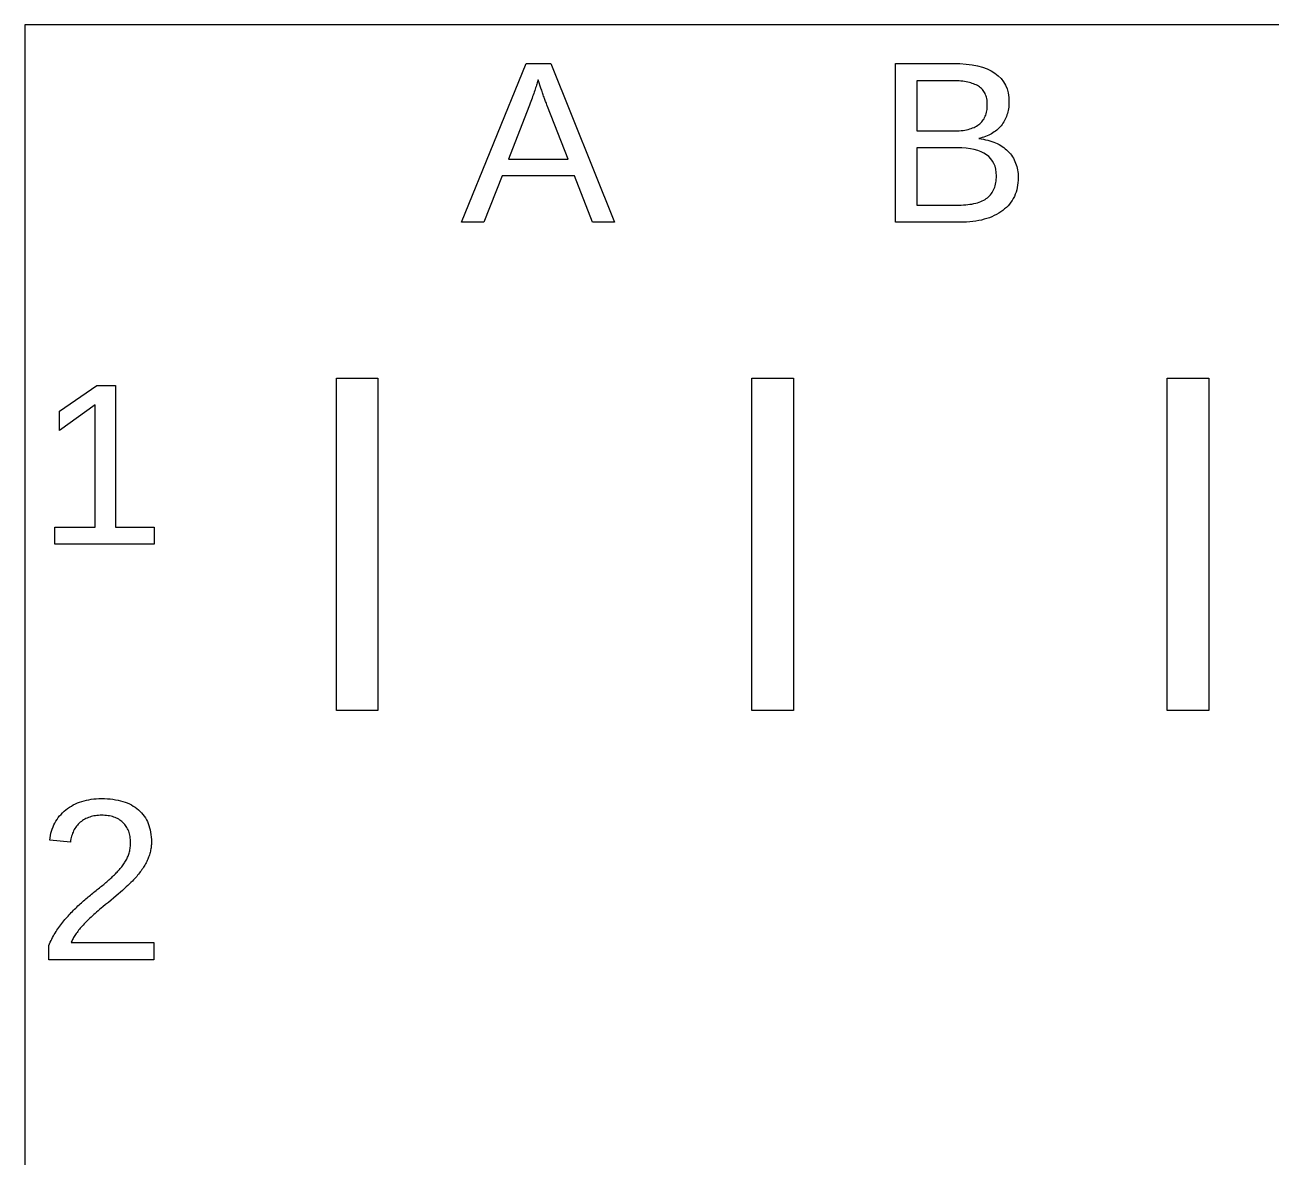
# Model space of a CAD drawing. Header units: metres. Extents: x -16 to 118, y -205 to 411.
# Drawn here: x -15 to 45, y -41.5 to 13 of the extents above; entities that cross this region are included whole.
import ezdxf

# ---------------------------------------------------------------- set-up
doc = ezdxf.new("R2010")
doc.units = ezdxf.units.M

msp = doc.modelspace()

# ---------------------------------------------------------------- linework, layer by layer
for p, q in [((105, 13), (-15, 13)), ((-15, 13), (-15, -205)), ((6.02167, 3.5), (9.14104, 11.1438)), ((9.14104, 11.1438), (10.3183, 11.1438)), ((10.3183, 11.1438), (13.3889, 3.5)), ((26.9114, 3.5), (26.9114, 11.1438)), ((26.9114, 11.1438), (29.689, 11.1438)), ((29.689, 11.1438), (30.0149, 11.1366)), ((30.0149, 11.1366), (30.3197, 11.1148)), ((30.3197, 11.1148), (30.6035, 11.0786)), ((30.6035, 11.0786), (30.8663, 11.0279)), ((30.8663, 11.0279), (31.108, 10.9626)), ((31.108, 10.9626), (31.3287, 10.8829)), ((31.3287, 10.8829), (31.5284, 10.7887)), ((9.66727, 10.2107), (9.64981, 10.1534)), ((9.71616, 10.3626), (9.66727, 10.2107)), ((9.86263, 9.91231), (9.71616, 10.3626)), ((29.689, 10.3138), (27.9476, 10.3138)), ((27.9476, 10.3138), (27.9476, 7.89423)), ((29.7879, 10.3128), (29.689, 10.3138)), ((29.8838, 10.3097), (29.7879, 10.3128)), ((29.9768, 10.3045), (29.8838, 10.3097)), ((30.0667, 10.2972), (29.9768, 10.3045)), ((30.1537, 10.2879), (30.0667, 10.2972)), ((30.2378, 10.2764), (30.1537, 10.2879)), ((30.3189, 10.263), (30.2378, 10.2764)), ((30.397, 10.2474), (30.3189, 10.263)), ((30.4721, 10.2297), (30.397, 10.2474)), ((30.5443, 10.21), (30.4721, 10.2297)), ((30.6135, 10.1882), (30.5443, 10.21)), ((31.5284, 10.7887), (31.7071, 10.68)), ((31.7071, 10.68), (31.8648, 10.5568)), ((31.8648, 10.5568), (32.0014, 10.4191)), ((32.0014, 10.4191), (32.1171, 10.2669)), ((32.1171, 10.2669), (32.2117, 10.1002)), ((9.47351, 9.62349), (9.4469, 9.54829)), ((9.49911, 9.69672), (9.47351, 9.62349)), ((9.5237, 9.76793), (9.49911, 9.69672)), ((9.54726, 9.83717), (9.5237, 9.76793)), ((9.56981, 9.9044), (9.54726, 9.83717)), ((9.59134, 9.96965), (9.56981, 9.9044)), ((9.61185, 10.0329), (9.59134, 9.96965)), ((9.63133, 10.0942), (9.61185, 10.0329)), ((9.64981, 10.1534), (9.63133, 10.0942)), ((9.88161, 9.8537), (9.86263, 9.91231)), ((9.90059, 9.79585), (9.88161, 9.8537)), ((9.91957, 9.73877), (9.90059, 9.79585)), ((9.93855, 9.68245), (9.91957, 9.73877)), ((9.95753, 9.62689), (9.93855, 9.68245)), ((9.97652, 9.5721), (9.95753, 9.62689)), ((30.6797, 10.1643), (30.6135, 10.1882)), ((30.743, 10.1383), (30.6797, 10.1643)), ((30.8033, 10.1103), (30.743, 10.1383)), ((30.8607, 10.0802), (30.8033, 10.1103)), ((30.915, 10.048), (30.8607, 10.0802)), ((30.9663, 10.0134), (30.915, 10.048)), ((31.0142, 9.97603), (30.9663, 10.0134)), ((31.0589, 9.9359), (31.0142, 9.97603)), ((31.1002, 9.89304), (31.0589, 9.9359)), ((31.1382, 9.84741), (31.1002, 9.89304)), ((31.1729, 9.79903), (31.1382, 9.84741)), ((31.2043, 9.74788), (31.1729, 9.79903)), ((31.2324, 9.69398), (31.2043, 9.74788)), ((31.2572, 9.63734), (31.2324, 9.69398)), ((31.2787, 9.57794), (31.2572, 9.63734)), ((32.2117, 10.1002), (32.2852, 9.91901)), ((32.2852, 9.91901), (32.3378, 9.72333)), ((32.3378, 9.72333), (32.3693, 9.51314)), ((9.26584, 9.05519), (8.28935, 6.54343)), ((9.29855, 9.14235), (9.26584, 9.05519)), ((9.33026, 9.22752), (9.29855, 9.14235)), ((9.36095, 9.3107), (9.33026, 9.22752)), ((9.39061, 9.39189), (9.36095, 9.3107)), ((9.41927, 9.47108), (9.39061, 9.39189)), ((9.4469, 9.54829), (9.41927, 9.47108)), ((9.99551, 9.51807), (9.97652, 9.5721)), ((10.0145, 9.4648), (9.99551, 9.51807)), ((10.0335, 9.41228), (10.0145, 9.4648)), ((10.0525, 9.36053), (10.0335, 9.41228)), ((10.0715, 9.30956), (10.0525, 9.36053)), ((10.0904, 9.25934), (10.0715, 9.30956)), ((10.1094, 9.20987), (10.0904, 9.25934)), ((10.1284, 9.16118), (10.1094, 9.20987)), ((10.1474, 9.11325), (10.1284, 9.16118)), ((10.1664, 9.06607), (10.1474, 9.11325)), ((11.1483, 6.54343), (10.1664, 9.06607)), ((31.2969, 9.51578), (31.2787, 9.57794)), ((31.3118, 9.45087), (31.2969, 9.51578)), ((31.3233, 9.38321), (31.3118, 9.45087)), ((31.3316, 9.31279), (31.3233, 9.38321)), ((31.3238, 8.93333), (31.3318, 9.00751)), ((31.3366, 9.23961), (31.3316, 9.31279)), ((31.3318, 9.00751), (31.3366, 9.08429)), ((31.3382, 9.16367), (31.3366, 9.23961)), ((31.3366, 9.08429), (31.3382, 9.16367)), ((32.3665, 9.04179), (32.3561, 8.96295)), ((32.3739, 9.12233), (32.3665, 9.04179)), ((32.3693, 9.51314), (32.3798, 9.28847)), ((32.3783, 9.20454), (32.3739, 9.12233)), ((32.3798, 9.28847), (32.3783, 9.20454)), ((31.1078, 8.383), (31.1446, 8.43372)), ((31.1446, 8.43372), (31.1782, 8.48706)), ((31.1782, 8.48706), (31.2086, 8.54298)), ((31.2086, 8.54298), (31.2358, 8.60153)), ((31.2358, 8.60153), (31.2598, 8.66267)), ((31.2598, 8.66267), (31.2806, 8.72644)), ((31.2806, 8.72644), (31.2982, 8.79279)), ((31.2982, 8.79279), (31.3126, 8.86176)), ((31.3126, 8.86176), (31.3238, 8.93333)), ((32.2003, 8.45859), (32.1662, 8.39331)), ((32.2315, 8.52556), (32.2003, 8.45859)), ((32.2597, 8.59421), (32.2315, 8.52556)), ((32.2849, 8.66457), (32.2597, 8.59421)), ((32.3071, 8.73662), (32.2849, 8.66457)), ((32.3264, 8.81038), (32.3071, 8.73662)), ((32.3427, 8.88582), (32.3264, 8.81038)), ((32.3561, 8.96295), (32.3427, 8.88582)), ((27.9476, 7.89423), (29.689, 7.89423)), ((29.689, 7.89423), (29.7911, 7.89545)), ((29.7911, 7.89545), (29.89, 7.89911)), ((29.89, 7.89911), (29.9855, 7.9052)), ((29.9855, 7.9052), (30.0778, 7.91373)), ((30.0778, 7.91373), (30.1667, 7.9247)), ((30.1667, 7.9247), (30.2524, 7.9381)), ((30.2524, 7.9381), (30.3348, 7.95393)), ((30.3348, 7.95393), (30.4139, 7.97221)), ((30.4139, 7.97221), (30.4898, 7.99292)), ((30.4898, 7.99292), (30.5623, 8.01608)), ((30.5623, 8.01608), (30.6316, 8.04166)), ((30.6316, 8.04166), (30.6976, 8.06969)), ((30.6976, 8.06969), (30.7603, 8.10014)), ((30.7603, 8.10014), (30.8197, 8.13304)), ((30.8197, 8.13304), (30.8758, 8.16838)), ((30.8758, 8.16838), (30.9286, 8.20615)), ((30.9286, 8.20615), (30.9782, 8.24646)), ((30.9782, 8.24646), (31.0246, 8.28937)), ((31.0246, 8.28937), (31.0678, 8.33488)), ((31.0678, 8.33488), (31.1078, 8.383)), ((31.6076, 7.80386), (31.5417, 7.76404)), ((31.671, 7.84608), (31.6076, 7.80386)), ((31.732, 7.89067), (31.671, 7.84608)), ((31.7905, 7.93762), (31.732, 7.89067)), ((31.8466, 7.98695), (31.7905, 7.93762)), ((31.9002, 8.03867), (31.8466, 7.98695)), ((31.9514, 8.09274), (31.9002, 8.03867)), ((32.0001, 8.14919), (31.9514, 8.09274)), ((32.0461, 8.20769), (32.0001, 8.14919)), ((32.0891, 8.26787), (32.0461, 8.20769)), ((32.1291, 8.32974), (32.0891, 8.26787)), ((32.1662, 8.39331), (32.1291, 8.32974)), ((31.0115, 7.55164), (30.9259, 7.53079)), ((30.9259, 7.53079), (31.0382, 7.51569)), ((31.0946, 7.57486), (31.0115, 7.55164)), ((31.0382, 7.51569), (31.1472, 7.49751)), ((31.1752, 7.60045), (31.0946, 7.57486)), ((31.1472, 7.49751), (31.253, 7.47626)), ((31.2534, 7.62842), (31.1752, 7.60045)), ((31.253, 7.47626), (31.3555, 7.45193)), ((31.3292, 7.65877), (31.2534, 7.62842)), ((31.4025, 7.69148), (31.3292, 7.65877)), ((31.3555, 7.45193), (31.4547, 7.42453)), ((31.4733, 7.72656), (31.4025, 7.69148)), ((31.4547, 7.42453), (31.5507, 7.39407)), ((31.5417, 7.76404), (31.4733, 7.72656)), ((31.5507, 7.39407), (31.6434, 7.36052)), ((31.6434, 7.36052), (31.7328, 7.32391)), ((31.7328, 7.32391), (31.819, 7.28423)), ((31.819, 7.28423), (31.902, 7.24147)), ((31.902, 7.24147), (31.9816, 7.19563)), ((29.8789, 7.08591), (27.9476, 7.08591)), ((27.9476, 7.08591), (27.9476, 4.32999)), ((30.1088, 7.08064), (29.8789, 7.08591)), ((30.3239, 7.0648), (30.1088, 7.08064)), ((30.5241, 7.03842), (30.3239, 7.0648)), ((30.7096, 7.00148), (30.5241, 7.03842)), ((30.8802, 6.95399), (30.7096, 7.00148)), ((31.0359, 6.89595), (30.8802, 6.95399)), ((31.1768, 6.82736), (31.0359, 6.89595)), ((31.3029, 6.74821), (31.1768, 6.82736)), ((31.4142, 6.65851), (31.3029, 6.74821)), ((31.5106, 6.55826), (31.4142, 6.65851)), ((31.9816, 7.19563), (32.058, 7.14673)), ((32.058, 7.14673), (32.1311, 7.09476)), ((32.1311, 7.09476), (32.201, 7.0397)), ((32.201, 7.0397), (32.2676, 6.98158)), ((32.2676, 6.98158), (32.3309, 6.92039)), ((32.3309, 6.92039), (32.3907, 6.85664)), ((32.3907, 6.85664), (32.4467, 6.79085)), ((32.4467, 6.79085), (32.4987, 6.72298)), ((32.4987, 6.72298), (32.5469, 6.65306)), ((32.5469, 6.65306), (32.5913, 6.5811)), ((8.28935, 6.54343), (11.1483, 6.54343)), ((31.5922, 6.44745), (31.5106, 6.55826)), ((31.6589, 6.32608), (31.5922, 6.44745)), ((31.7108, 6.19417), (31.6589, 6.32608)), ((31.7479, 6.05171), (31.7108, 6.19417)), ((31.7702, 5.89868), (31.7479, 6.05171)), ((32.5913, 6.5811), (32.6318, 6.50706)), ((32.6318, 6.50706), (32.6684, 6.43098)), ((32.6684, 6.43098), (32.7012, 6.35286)), ((32.7012, 6.35286), (32.7301, 6.27266)), ((32.7301, 6.27266), (32.7552, 6.19041)), ((32.7552, 6.19041), (32.7764, 6.10611)), ((32.7764, 6.10611), (32.7938, 6.01974)), ((32.7938, 6.01974), (32.8073, 5.93134)), ((7.97472, 5.73511), (7.09583, 3.5)), ((11.4575, 5.73511), (7.97472, 5.73511)), ((12.3309, 3.5), (11.4575, 5.73511)), ((31.7352, 5.33162), (31.7505, 5.40689)), ((31.7505, 5.40689), (31.7623, 5.48488)), ((31.7623, 5.48488), (31.7708, 5.56558)), ((31.7776, 5.73511), (31.7702, 5.89868)), ((31.7708, 5.56558), (31.7759, 5.64899)), ((31.7759, 5.64899), (31.7776, 5.73511)), ((32.813, 5.40585), (32.7985, 5.2872)), ((32.8073, 5.93134), (32.8169, 5.84087)), ((32.8217, 5.52803), (32.813, 5.40585)), ((32.8169, 5.84087), (32.8227, 5.74834)), ((32.8246, 5.65375), (32.8217, 5.52803)), ((32.8227, 5.74834), (32.8246, 5.65375)), ((31.4453, 4.77621), (31.4911, 4.82707)), ((31.4911, 4.82707), (31.5335, 4.88065)), ((31.5335, 4.88065), (31.5725, 4.93694)), ((31.5725, 4.93694), (31.6081, 4.99594)), ((31.6081, 4.99594), (31.6403, 5.05765)), ((31.6403, 5.05765), (31.6691, 5.12207)), ((31.6691, 5.12207), (31.6945, 5.18921)), ((31.6945, 5.18921), (31.7166, 5.25906)), ((31.7166, 5.25906), (31.7352, 5.33162)), ((32.6824, 4.84802), (32.6388, 4.74707)), ((32.7201, 4.95251), (32.6824, 4.84802)), ((32.7521, 5.06053), (32.7201, 4.95251)), ((32.7782, 5.1721), (32.7521, 5.06053)), ((32.7985, 5.2872), (32.7782, 5.1721)), ((27.9476, 4.32999), (29.9602, 4.32999)), ((29.9602, 4.32999), (30.0769, 4.33138)), ((30.0769, 4.33138), (30.1895, 4.33549)), ((30.1895, 4.33549), (30.2981, 4.34239)), ((30.2981, 4.34239), (30.4027, 4.35204)), ((30.4027, 4.35204), (30.5033, 4.36443)), ((30.5033, 4.36443), (30.5998, 4.37958)), ((30.5998, 4.37958), (30.6923, 4.39749)), ((30.6923, 4.39749), (30.7807, 4.41815)), ((30.7807, 4.41815), (30.8652, 4.44157)), ((30.8652, 4.44157), (30.9456, 4.46774)), ((30.9456, 4.46774), (31.022, 4.49667)), ((31.022, 4.49667), (31.0944, 4.52835)), ((31.0944, 4.52835), (31.1627, 4.56279)), ((31.1627, 4.56279), (31.227, 4.59998)), ((31.227, 4.59998), (31.2873, 4.63992)), ((31.2873, 4.63992), (31.3436, 4.68263)), ((31.3436, 4.68263), (31.3961, 4.72807)), ((31.3961, 4.72807), (31.4453, 4.77621)), ((32.2556, 4.21568), (32.1714, 4.13951)), ((32.334, 4.29541), (32.2556, 4.21568)), ((32.4066, 4.37866), (32.334, 4.29541)), ((32.4734, 4.46545), (32.4066, 4.37866)), ((32.5343, 4.55579), (32.4734, 4.46545)), ((32.5895, 4.64966), (32.5343, 4.55579)), ((32.6388, 4.74707), (32.5895, 4.64966)), ((31.0616, 3.60849), (30.9256, 3.57971)), ((31.1931, 3.64171), (31.0616, 3.60849)), ((31.32, 3.67935), (31.1931, 3.64171)), ((31.4424, 3.72144), (31.32, 3.67935)), ((31.5602, 3.76793), (31.4424, 3.72144)), ((31.6736, 3.81886), (31.5602, 3.76793)), ((31.7823, 3.87422), (31.6736, 3.81886)), ((31.8866, 3.93401), (31.7823, 3.87422)), ((31.9863, 3.99823), (31.8866, 3.93401)), ((32.0814, 4.06688), (31.9863, 3.99823)), ((32.1714, 4.13951), (32.0814, 4.06688)), ((7.09583, 3.5), (6.02167, 3.5)), ((13.3889, 3.5), (12.3309, 3.5)), ((30.0145, 3.5), (26.9114, 3.5)), ((30.1777, 3.50221), (30.0145, 3.5)), ((30.3363, 3.50885), (30.1777, 3.50221)), ((30.4905, 3.51993), (30.3363, 3.50885)), ((30.6401, 3.53542), (30.4905, 3.51993)), ((30.7851, 3.55536), (30.6401, 3.53542)), ((30.9256, 3.57971), (30.7851, 3.55536)), ((0, -20), (0, -4)), ((0, -4), (2, -4)), ((2, -4), (2, -20)), ((20, -20), (20, -4)), ((20, -4), (22, -4)), ((22, -4), (22, -20)), ((40, -20), (40, -4)), ((40, -4), (42, -4)), ((42, -4), (42, -20)), ((-13.3404, -5.59848), (-11.5338, -4.35617)), ((-11.5338, -4.35617), (-10.6333, -4.35617)), ((-10.6333, -4.35617), (-10.6333, -11.17)), ((-11.6152, -5.28929), (-13.3404, -6.52072)), ((-11.6152, -11.17), (-11.6152, -5.28929)), ((-13.3404, -6.52072), (-13.3404, -5.59848)), ((-13.5628, -12), (-13.5628, -11.17)), ((-13.5628, -11.17), (-11.6152, -11.17)), ((-10.6333, -11.17), (-8.77254, -11.17)), ((-8.77254, -11.17), (-8.77254, -12)), ((-8.77254, -12), (-13.5628, -12)), ((2, -20), (0, -20)), ((22, -20), (20, -20)), ((42, -20), (40, -20)), ((-12.7638, -24.6004), (-12.6696, -24.5474)), ((-12.6696, -24.5474), (-12.5724, -24.4987)), ((-12.5724, -24.4987), (-12.4722, -24.4542)), ((-12.4722, -24.4542), (-12.369, -24.4139)), ((-12.369, -24.4139), (-12.2628, -24.3779)), ((-12.2628, -24.3779), (-12.1537, -24.3461)), ((-12.1537, -24.3461), (-12.0415, -24.3185)), ((-12.0415, -24.3185), (-11.9264, -24.2952)), ((-11.9264, -24.2952), (-11.8083, -24.2762)), ((-11.8083, -24.2762), (-11.6872, -24.2613)), ((-11.6872, -24.2613), (-11.5631, -24.2507)), ((-11.5631, -24.2507), (-11.436, -24.2444)), ((-11.436, -24.2444), (-11.306, -24.2422)), ((-11.306, -24.2422), (-11.1636, -24.2444)), ((-11.1636, -24.2444), (-11.0255, -24.2508)), ((-11.0255, -24.2508), (-10.8914, -24.2614)), ((-10.8914, -24.2614), (-10.7616, -24.2763)), ((-10.7616, -24.2763), (-10.636, -24.2955)), ((-10.636, -24.2955), (-10.5145, -24.3189)), ((-10.5145, -24.3189), (-10.3972, -24.3466)), ((-10.3972, -24.3466), (-10.2841, -24.3785)), ((-10.2841, -24.3785), (-10.1751, -24.4147)), ((-10.1751, -24.4147), (-10.0703, -24.4552)), ((-10.0703, -24.4552), (-9.96973, -24.4999)), ((-9.96973, -24.4999), (-9.87329, -24.5489)), ((-9.87329, -24.5489), (-9.78104, -24.6022)), ((-13.452, -25.2443), (-13.3924, -25.1604)), ((-13.3924, -25.1604), (-13.3284, -25.0794)), ((-13.3284, -25.0794), (-13.26, -25.0014)), ((-13.26, -25.0014), (-13.1872, -24.9263)), ((-13.1872, -24.9263), (-13.11, -24.8541)), ((-13.11, -24.8541), (-13.0285, -24.7848)), ((-13.0285, -24.7848), (-12.9432, -24.7191)), ((-12.9432, -24.7191), (-12.855, -24.6576)), ((-12.855, -24.6576), (-12.7638, -24.6004)), ((-12, -25.1776), (-12.06, -25.2054)), ((-11.9384, -25.1524), (-12, -25.1776)), ((-11.875, -25.1299), (-11.9384, -25.1524)), ((-11.8098, -25.11), (-11.875, -25.1299)), ((-11.743, -25.0928), (-11.8098, -25.11)), ((-11.6745, -25.0782), (-11.743, -25.0928)), ((-11.6042, -25.0663), (-11.6745, -25.0782)), ((-11.5322, -25.0571), (-11.6042, -25.0663)), ((-11.4585, -25.0504), (-11.5322, -25.0571)), ((-11.3831, -25.0464), (-11.4585, -25.0504)), ((-11.306, -25.0451), (-11.3831, -25.0464)), ((-11.2251, -25.0465), (-11.306, -25.0451)), ((-11.1464, -25.0506), (-11.2251, -25.0465)), ((-11.0699, -25.0573), (-11.1464, -25.0506)), ((-10.9957, -25.0668), (-11.0699, -25.0573)), ((-10.9238, -25.079), (-10.9957, -25.0668)), ((-10.8541, -25.0939), (-10.9238, -25.079)), ((-10.7867, -25.1116), (-10.8541, -25.0939)), ((-10.7215, -25.1319), (-10.7867, -25.1116)), ((-10.6585, -25.155), (-10.7215, -25.1319)), ((-10.5978, -25.1808), (-10.6585, -25.155)), ((-10.5393, -25.2092), (-10.5978, -25.1808)), ((-9.78104, -24.6022), (-9.69296, -24.6597)), ((-9.69296, -24.6597), (-9.60907, -24.7214)), ((-9.60907, -24.7214), (-9.52934, -24.7874)), ((-9.52934, -24.7874), (-9.45412, -24.8574)), ((-9.45412, -24.8574), (-9.38374, -24.9309)), ((-9.38374, -24.9309), (-9.31822, -25.008)), ((-9.31822, -25.008), (-9.25757, -25.0887)), ((-9.25757, -25.0887), (-9.20175, -25.173)), ((-9.20175, -25.173), (-9.15079, -25.2608)), ((-13.7176, -25.8091), (-13.6843, -25.7076)), ((-13.6843, -25.7076), (-13.6466, -25.6091)), ((-13.6466, -25.6091), (-13.6045, -25.5135)), ((-13.6045, -25.5135), (-13.5581, -25.4209)), ((-13.5581, -25.4209), (-13.5072, -25.3311)), ((-13.5072, -25.3311), (-13.452, -25.2443)), ((-12.6548, -25.7918), (-12.6832, -25.8524)), ((-12.6238, -25.7334), (-12.6548, -25.7918)), ((-12.5903, -25.6771), (-12.6238, -25.7334)), ((-12.5541, -25.6229), (-12.5903, -25.6771)), ((-12.5153, -25.5709), (-12.5541, -25.6229)), ((-12.4739, -25.521), (-12.5153, -25.5709)), ((-12.4299, -25.4733), (-12.4739, -25.521)), ((-12.3833, -25.4277), (-12.4299, -25.4733)), ((-12.3341, -25.3842), (-12.3833, -25.4277)), ((-12.2827, -25.3432), (-12.3341, -25.3842)), ((-12.2296, -25.3048), (-12.2827, -25.3432)), ((-12.1748, -25.269), (-12.2296, -25.3048)), ((-12.1182, -25.2359), (-12.1748, -25.269)), ((-12.06, -25.2054), (-12.1182, -25.2359)), ((-10.4831, -25.2404), (-10.5393, -25.2092)), ((-10.4291, -25.2743), (-10.4831, -25.2404)), ((-10.3774, -25.311), (-10.4291, -25.2743)), ((-10.3279, -25.3503), (-10.3774, -25.311)), ((-10.2807, -25.3923), (-10.3279, -25.3503)), ((-10.236, -25.4368), (-10.2807, -25.3923)), ((-10.1942, -25.4835), (-10.236, -25.4368)), ((-10.1553, -25.5324), (-10.1942, -25.4835)), ((-10.1193, -25.5836), (-10.1553, -25.5324)), ((-10.0861, -25.6369), (-10.1193, -25.5836)), ((-10.0559, -25.6924), (-10.0861, -25.6369)), ((-10.0285, -25.7501), (-10.0559, -25.6924)), ((-10.004, -25.8101), (-10.0285, -25.7501)), ((-9.15079, -25.2608), (-9.10469, -25.3522)), ((-9.10469, -25.3522), (-9.06343, -25.4473)), ((-9.06343, -25.4473), (-9.02704, -25.5459)), ((-9.02704, -25.5459), (-8.9955, -25.648)), ((-8.9955, -25.648), (-8.9688, -25.7538)), ((-8.9688, -25.7538), (-8.94696, -25.8631)), ((-13.8069, -26.2441), (-13.7912, -26.131)), ((-12.8087, -26.3363), (-13.8069, -26.2441)), ((-13.7912, -26.131), (-13.771, -26.0207)), ((-13.771, -26.0207), (-13.7465, -25.9135)), ((-13.7465, -25.9135), (-13.7176, -25.8091)), ((-12.7986, -26.2608), (-12.8087, -26.3363)), ((-12.7859, -26.1873), (-12.7986, -26.2608)), ((-12.7705, -26.1161), (-12.7859, -26.1873)), ((-12.7526, -26.0469), (-12.7705, -26.1161)), ((-12.7321, -25.9799), (-12.7526, -26.0469)), ((-12.7089, -25.9151), (-12.7321, -25.9799)), ((-12.6832, -25.8524), (-12.7089, -25.9151)), ((-9.98236, -25.8722), (-10.004, -25.8101)), ((-9.96362, -25.9366), (-9.98236, -25.8722)), ((-9.94777, -26.0031), (-9.96362, -25.9366)), ((-9.9348, -26.0718), (-9.94777, -26.0031)), ((-9.92471, -26.1428), (-9.9348, -26.0718)), ((-9.9175, -26.216), (-9.92471, -26.1428)), ((-9.91318, -26.2913), (-9.9175, -26.216)), ((-9.91174, -26.3689), (-9.91318, -26.2913)), ((-9.91257, -26.4268), (-9.91174, -26.3689)), ((-8.94696, -25.8631), (-8.92998, -25.9761)), ((-8.92998, -25.9761), (-8.91785, -26.0926)), ((-8.91785, -26.0926), (-8.91057, -26.2127)), ((-8.90894, -26.3919), (-8.91132, -26.4474)), ((-8.91057, -26.2127), (-8.90814, -26.3363)), ((-8.90814, -26.3363), (-8.90894, -26.3919)), ((-10.0323, -27.0137), (-10.013, -26.9642)), ((-10.013, -26.9642), (-9.99545, -26.9139)), ((-9.99545, -26.9139), (-9.97955, -26.8628)), ((-9.97955, -26.8628), (-9.96532, -26.811)), ((-9.96532, -26.811), (-9.95276, -26.7584)), ((-9.95276, -26.7584), (-9.94188, -26.705)), ((-9.94188, -26.705), (-9.93266, -26.6509)), ((-9.93266, -26.6509), (-9.92513, -26.596)), ((-9.92513, -26.596), (-9.91927, -26.5404)), ((-9.91927, -26.5404), (-9.91508, -26.484)), ((-9.91508, -26.484), (-9.91257, -26.4268)), ((-9.00429, -26.9454), (-9.02257, -27.0005)), ((-8.98761, -26.8902), (-9.00429, -26.9454)), ((-8.9725, -26.835), (-8.98761, -26.8902)), ((-8.959, -26.7798), (-8.9725, -26.835)), ((-8.94708, -26.7245), (-8.959, -26.7798)), ((-8.93674, -26.6692), (-8.94708, -26.7245)), ((-8.92801, -26.6138), (-8.93674, -26.6692)), ((-8.92085, -26.5584), (-8.92801, -26.6138)), ((-8.91528, -26.5029), (-8.92085, -26.5584)), ((-8.91132, -26.4474), (-8.91528, -26.5029)), ((-10.4092, -27.609), (-10.3736, -27.5651)), ((-10.3736, -27.5651), (-10.339, -27.5209)), ((-10.339, -27.5209), (-10.3055, -27.4764)), ((-10.3055, -27.4764), (-10.273, -27.4317)), ((-10.273, -27.4317), (-10.2415, -27.3867)), ((-10.2415, -27.3867), (-10.2111, -27.3415)), ((-10.2111, -27.3415), (-10.1817, -27.296)), ((-10.1817, -27.296), (-10.1534, -27.2503)), ((-10.1534, -27.2503), (-10.1261, -27.2043)), ((-10.1261, -27.2043), (-10.1001, -27.1578)), ((-10.1001, -27.1578), (-10.0758, -27.1106)), ((-10.0758, -27.1106), (-10.0532, -27.0625)), ((-10.0532, -27.0625), (-10.0323, -27.0137)), ((-9.29199, -27.5501), (-9.32748, -27.6051)), ((-9.25806, -27.4952), (-9.29199, -27.5501)), ((-9.22568, -27.4403), (-9.25806, -27.4952)), ((-9.19482, -27.3854), (-9.22568, -27.4403)), ((-9.16553, -27.3304), (-9.19482, -27.3854)), ((-9.13777, -27.2755), (-9.16553, -27.3304)), ((-9.11157, -27.2206), (-9.13777, -27.2755)), ((-9.08694, -27.1656), (-9.11157, -27.2206)), ((-9.06389, -27.1106), (-9.08694, -27.1656)), ((-9.04243, -27.0556), (-9.06389, -27.1106)), ((-9.02257, -27.0005), (-9.04243, -27.0556)), ((-11.0075, -28.2039), (-10.9598, -28.1618)), ((-10.9598, -28.1618), (-10.9128, -28.1198)), ((-10.9128, -28.1198), (-10.8664, -28.0778)), ((-10.8664, -28.0778), (-10.8207, -28.0357)), ((-10.8207, -28.0357), (-10.7757, -27.9937)), ((-10.7757, -27.9937), (-10.7313, -27.9516)), ((-10.7313, -27.9516), (-10.6876, -27.9096)), ((-10.6876, -27.9096), (-10.6447, -27.8674)), ((-10.6447, -27.8674), (-10.6029, -27.825)), ((-10.6029, -27.825), (-10.562, -27.7823)), ((-10.562, -27.7823), (-10.5223, -27.7394)), ((-10.5223, -27.7394), (-10.4836, -27.6962)), ((-10.4836, -27.6962), (-10.4459, -27.6527)), ((-10.4459, -27.6527), (-10.4092, -27.609)), ((-9.7695, -28.1563), (-9.82826, -28.2169)), ((-9.71646, -28.0994), (-9.7695, -28.1563)), ((-9.66705, -28.0445), (-9.71646, -28.0994)), ((-9.61919, -27.9896), (-9.66705, -28.0445)), ((-9.57288, -27.9347), (-9.61919, -27.9896)), ((-9.52811, -27.8797), (-9.57288, -27.9347)), ((-9.48489, -27.8248), (-9.52811, -27.8797)), ((-9.44322, -27.7699), (-9.48489, -27.8248)), ((-9.40309, -27.7149), (-9.44322, -27.7699)), ((-9.36452, -27.66), (-9.40309, -27.7149)), ((-9.32748, -27.6051), (-9.36452, -27.66)), ((-11.7907, -28.8425), (-11.7364, -28.798)), ((-11.7364, -28.798), (-11.6822, -28.754)), ((-11.6822, -28.754), (-11.6281, -28.7104)), ((-11.6281, -28.7104), (-11.574, -28.6672)), ((-11.574, -28.6672), (-11.52, -28.6245)), ((-11.52, -28.6245), (-11.466, -28.5822)), ((-11.466, -28.5822), (-11.4125, -28.5402)), ((-11.4125, -28.5402), (-11.3595, -28.4982)), ((-11.3595, -28.4982), (-11.3073, -28.4561)), ((-11.3073, -28.4561), (-11.2557, -28.4141)), ((-11.2557, -28.4141), (-11.2047, -28.3721)), ((-11.2047, -28.3721), (-11.1544, -28.33)), ((-11.1544, -28.33), (-11.1048, -28.288)), ((-11.1048, -28.288), (-11.0558, -28.2459)), ((-11.0558, -28.2459), (-11.0075, -28.2039)), ((-10.3998, -28.7466), (-10.5043, -28.8373)), ((-10.301, -28.6596), (-10.3998, -28.7466)), ((-10.2079, -28.5764), (-10.301, -28.6596)), ((-10.1205, -28.4969), (-10.2079, -28.5764)), ((-10.0389, -28.4212), (-10.1205, -28.4969)), ((-9.96295, -28.3493), (-10.0389, -28.4212)), ((-9.89275, -28.2812), (-9.96295, -28.3493)), ((-9.82826, -28.2169), (-9.89275, -28.2812)), ((-12.446, -29.4117), (-12.3915, -29.3615)), ((-12.3915, -29.3615), (-12.3368, -29.3119)), ((-12.3368, -29.3119), (-12.2819, -29.263)), ((-12.2819, -29.263), (-12.2271, -29.2145)), ((-12.2271, -29.2145), (-12.1723, -29.1664)), ((-12.1723, -29.1664), (-12.1176, -29.1188)), ((-12.1176, -29.1188), (-12.0629, -29.0717)), ((-12.0629, -29.0717), (-12.0083, -29.0249)), ((-12.0083, -29.0249), (-11.9538, -28.9787)), ((-11.9538, -28.9787), (-11.8994, -28.9328)), ((-11.8994, -28.9328), (-11.845, -28.8875)), ((-11.845, -28.8875), (-11.7907, -28.8425)), ((-11.1129, -29.3477), (-11.2517, -29.4611)), ((-10.9797, -29.2381), (-11.1129, -29.3477)), ((-10.8523, -29.1323), (-10.9797, -29.2381)), ((-10.7306, -29.0302), (-10.8523, -29.1323)), ((-10.6146, -28.9319), (-10.7306, -29.0302)), ((-10.5043, -28.8373), (-10.6146, -28.9319)), ((-13.024, -30.0119), (-12.973, -29.9538)), ((-12.973, -29.9538), (-12.9217, -29.8963)), ((-12.9217, -29.8963), (-12.8701, -29.8396)), ((-12.8701, -29.8396), (-12.8182, -29.7836)), ((-12.8182, -29.7836), (-12.766, -29.7283)), ((-12.766, -29.7283), (-12.7135, -29.6737)), ((-12.7135, -29.6737), (-12.6606, -29.6199)), ((-12.6606, -29.6199), (-12.6074, -29.5667)), ((-12.6074, -29.5667), (-12.5539, -29.5143)), ((-12.5539, -29.5143), (-12.5001, -29.4626)), ((-12.5001, -29.4626), (-12.446, -29.4117)), ((-11.8119, -29.946), (-11.873, -30.0031)), ((-11.7489, -29.8881), (-11.8119, -29.946)), ((-11.6838, -29.8295), (-11.7489, -29.8881)), ((-11.6168, -29.77), (-11.6838, -29.8295)), ((-11.5478, -29.7098), (-11.6168, -29.77)), ((-11.4767, -29.6488), (-11.5478, -29.7098)), ((-11.4037, -29.587), (-11.4767, -29.6488)), ((-11.3287, -29.5245), (-11.4037, -29.587)), ((-11.2517, -29.4611), (-11.3287, -29.5245)), ((-13.5004, -30.6442), (-13.4568, -30.5759)), ((-13.4568, -30.5759), (-13.4122, -30.5088)), ((-13.4122, -30.5088), (-13.3667, -30.4429)), ((-13.3667, -30.4429), (-13.3202, -30.3781)), ((-13.3202, -30.3781), (-13.2727, -30.3145)), ((-13.2727, -30.3145), (-13.2243, -30.2521)), ((-13.2243, -30.2521), (-13.1749, -30.1908)), ((-13.1749, -30.1908), (-13.1249, -30.1305)), ((-13.1249, -30.1305), (-13.0746, -30.0708)), ((-13.0746, -30.0708), (-13.024, -30.0119)), ((-12.4161, -30.5836), (-12.455, -30.6337)), ((-12.3756, -30.5332), (-12.4161, -30.5836)), ((-12.3335, -30.4826), (-12.3756, -30.5332)), ((-12.2898, -30.4317), (-12.3335, -30.4826)), ((-12.2445, -30.3806), (-12.2898, -30.4317)), ((-12.1974, -30.3291), (-12.2445, -30.3806)), ((-12.1483, -30.2767), (-12.1974, -30.3291)), ((-12.0972, -30.2235), (-12.1483, -30.2767)), ((-12.0442, -30.1696), (-12.0972, -30.2235)), ((-11.9891, -30.1149), (-12.0442, -30.1696)), ((-11.932, -30.0593), (-11.9891, -30.1149)), ((-11.873, -30.0031), (-11.932, -30.0593)), ((-13.8152, -31.2323), (-13.7792, -31.1547)), ((-13.7792, -31.1547), (-13.7423, -31.0783)), ((-13.7423, -31.0783), (-13.7043, -31.003)), ((-13.7043, -31.003), (-13.6655, -30.9289)), ((-13.6655, -30.9289), (-13.6256, -30.856)), ((-13.6256, -30.856), (-13.5849, -30.7842)), ((-13.5849, -30.7842), (-13.5431, -30.7136)), ((-13.5431, -30.7136), (-13.5004, -30.6442)), ((-12.755, -31.1224), (-12.7761, -31.17)), ((-12.7761, -31.17), (-8.78877, -31.17)), ((-12.7322, -31.0746), (-12.755, -31.1224)), ((-12.7079, -31.0266), (-12.7322, -31.0746)), ((-12.6819, -30.9783), (-12.7079, -31.0266)), ((-12.6543, -30.9297), (-12.6819, -30.9783)), ((-12.6251, -30.881), (-12.6543, -30.9297)), ((-12.5943, -30.832), (-12.6251, -30.881)), ((-12.5619, -30.7828), (-12.5943, -30.832)), ((-12.5278, -30.7333), (-12.5619, -30.7828)), ((-12.4922, -30.6837), (-12.5278, -30.7333)), ((-12.455, -30.6337), (-12.4922, -30.6837)), ((-8.78877, -31.17), (-8.78877, -32)), ((-13.8503, -31.3111), (-13.8152, -31.2323)), ((-13.8503, -32), (-13.8503, -31.3111)), ((-8.78877, -32), (-13.8503, -32))]:
    msp.add_line(p, q)

doc.saveas('drawing.dxf')
